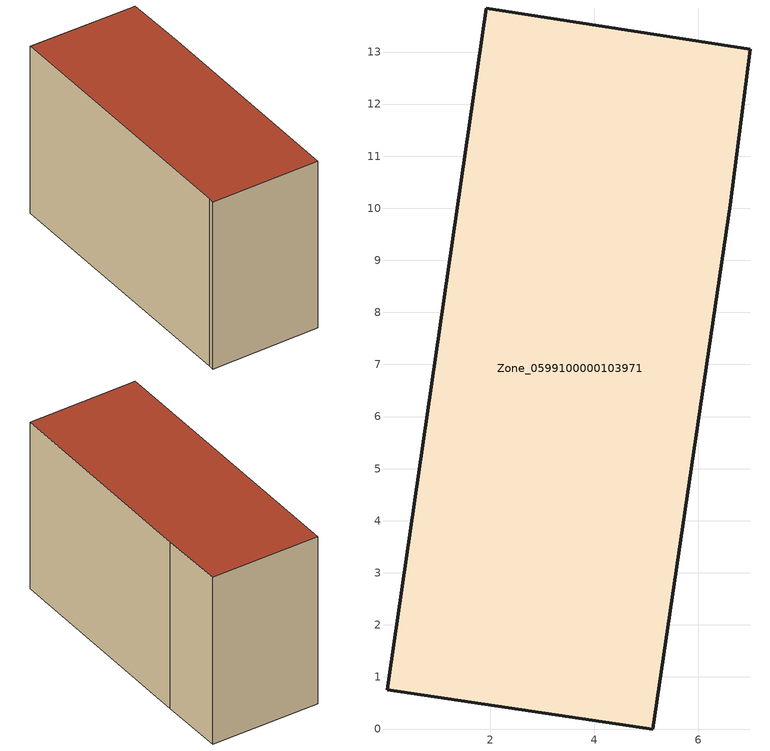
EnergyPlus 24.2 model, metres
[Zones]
Zone_0599100000103971
 floor ground (C_G): 5.12,0 0.02,0.75 0.07,1.02 1.92,13.85 7,13.06 6.61,10.07 z0
 wall outside (C_F): 7,13.06 1.92,13.85 0.07,1.02 0.02,0.75 5.12,0 6.61,10.07 7,13.06 z0:8.31
 roof outside (C_R): 0.02,0.75 5.12,0 6.61,10.07 7,13.06 1.92,13.85 0.07,1.02 z8.31
[BUILDING]
Pand.0599100000103971: North Axis=0; Terrain=City; Loads Convergence Tolerance Value=0.04; Temperature Convergence Tolerance Value=0.4; Solar Distribution=FullExterior; Maximum Number of Warmup Days=25; Minimum Number of Warmup Days=1
[Site:Location]
Rotterdam.The.Hague.AP_ZH_NLD Design_Conditions: Latitude=51.96; Longitude=4.45; Time Zone=1; Elevation=-4.5
[SITE:GROUNDTEMPERATURE:BUILDINGSURFACE]
18, 18, 18, 18, 18, 18, 18, 18, 18, 18, 18, 18
[MATERIAL] Thermal Absorptance=0.9; Solar Absorptance=0.7; Visible Absorptance=0.7
Name | Roughness | Thickness | Conductivity | Density | Specific Heat
G.TI.1992-2005 | MediumSmooth | 0.15 | 0.06 | 540 | 1210
F.TI.1992-2005 | Rough | 0.3 | 0.12 | 1920 | 840
R.TI.1992-2005 | MediumRough | 0.2 | 0.08 | 1500 | 1000
[CONSTRUCTION]
C_G: G.TI.1992-2005
C_F: F.TI.1992-2005
C_R: R.TI.1992-2005
[ZONE]
Zone_0599100000103971: Type=1; Multiplier=1; Ceiling Height=Autocalculate; Volume=Autocalculate; Floor Area=autocalculate; Part of Total Floor Area=Yes
[ZONEINFILTRATION:DESIGNFLOWRATE]
Infil_Zone_0599100000103971: Zone or ZoneList or Space or SpaceList=Zone_0599100000103971; Schedule=AlwaysOn; Design Flow Rate Calculation Method=Flow/Area; Flow Rate per Floor Area=0.0015; Constant Term Coefficient=1; Temperature Term Coefficient=0; Velocity Term Coefficient=0; Velocity Squared Term Coefficient=0
[HVACTEMPLATE:ZONE:IDEALLOADSAIRSYSTEM]
Zone_0599100000103971: Maximum Heating Supply Air Temperature=50; Minimum Cooling Supply Air Temperature=13; Maximum Heating Supply Air Humidity Ratio=0.0156; Minimum Cooling Supply Air Humidity Ratio=0.0077; Heating Limit=NoLimit; Cooling Limit=NoLimit; Dehumidification Control Type=ConstantSensibleHeatRatio; Cooling Sensible Heat Ratio=0.7; Dehumidification Setpoint=60; Humidification Control Type=None; Humidification Setpoint=30; Outdoor Air Method=None; Outdoor Air Flow Rate per Person=0.00944; Outdoor Air Flow Rate per Zone Floor Area=0; Outdoor Air Flow Rate per Zone=0; Demand Controlled Ventilation Type=None; Outdoor Air Economizer Type=NoEconomizer; Heat Recovery Type=None; Sensible Heat Recovery Effectiveness=0.7; Latent Heat Recovery Effectiveness=0.65
[ZONECONTROL:THERMOSTAT]
ThermostatControl_Zone_0599100000103971: Zone or ZoneList=Zone_0599100000103971; Control Type Schedule=DualSetpointControlType; Control 1=Thermostat_Zone_0599100000103971; Temperature Difference Between Cutout And Setpoint=0
[THERMOSTATSETPOINT:DUALSETPOINT]
Thermostat_Zone_0599100000103971: Heating Setpoint Temperature Schedule=HeatingSetpoint_Zone_0599100000103971; Cooling Setpoint Temperature Schedule=CoolingSetpoint_Zone_0599100000103971
[SCHEDULE:COMPACT]
HeatingSetpoint_Zone_0599100000103971: Through: 12/31, For: AllDays, Until: 24:00, 21
CoolingSetpoint_Zone_0599100000103971: Through: 12/31, For: AllDays, Until: 24:00, 24
DualSetpointControlType: Through: 12/31, For: AllDays, Until: 24:00, 4
AlwaysOn: Through: 12/31, For: AllDays, Until: 24:00, 1
